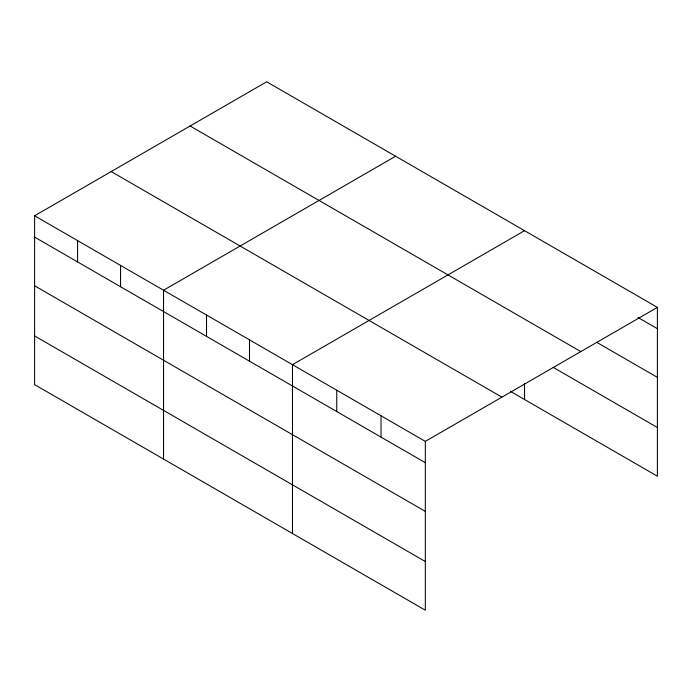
<?xml version="1.0" encoding="UTF-8"?>
<svg xmlns="http://www.w3.org/2000/svg" width="692" height="692" viewBox="0 0 692 692"><rect width="100%" height="100%" fill="white"/><g stroke="black" fill="none" stroke-linecap="round" stroke-linejoin="round"><path stroke-width="1.04" d="M34.6 215.792L425.32 441.366L425.32 610.206L34.6 384.622L34.6 215.792L266.68 81.794L657.4 307.378L657.4 476.208L510.54 391.421M395.616 156.236L163.537 290.233L163.537 459.064M524.553 230.678L292.474 364.675L292.474 533.506M425.32 441.366L657.4 307.378M638.024 317.507L657.4 328.691M596.513 342.22L657.4 377.374M190.092 126.013L580.813 351.597M553.159 367.348L657.4 427.526M111.187 171.573L501.908 397.147M34.6 237.105L425.32 462.688M34.6 285.787L425.32 511.371M34.6 335.949L425.32 561.523M524.553 383.636L524.553 399.518M381.032 415.805L381.032 437.119M336.753 390.236L336.753 411.558M249.492 339.858L249.492 361.181M206.519 315.042L206.519 336.364M120.555 265.417L120.555 286.739M77.582 240.6L77.582 261.922"/></g></svg>
